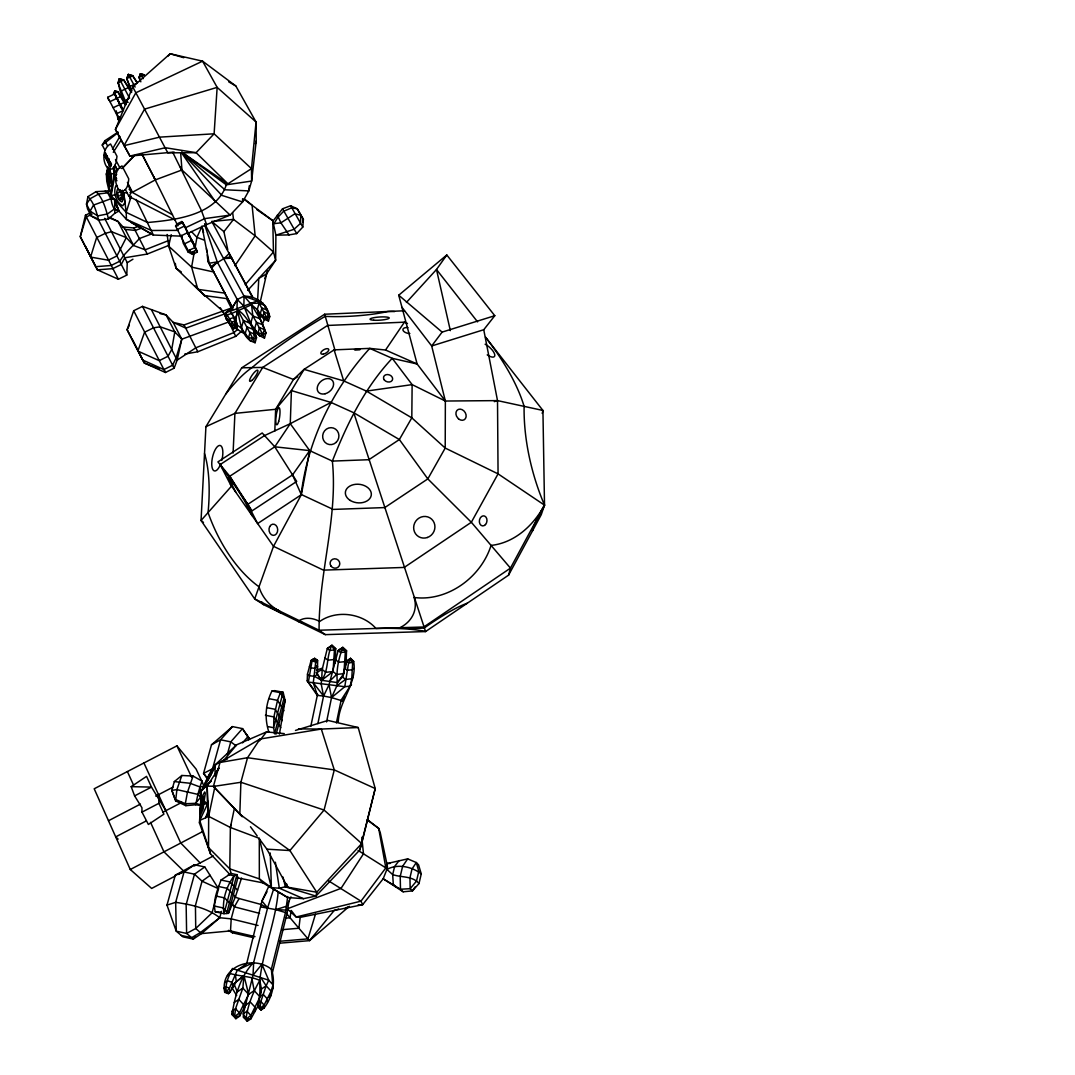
<?xml version="1.0" encoding="UTF-8"?>
<svg xmlns="http://www.w3.org/2000/svg" width="1075" height="1075" viewBox="0 0 1075 1075"><rect width="100%" height="100%" fill="white"/><g stroke="black" fill="none" stroke-linecap="round" stroke-linejoin="round"><path stroke-width="1.5" d="M401.969 307.316L431.68 345.962L445.359 401.029L445.211 448.06L427.823 478.899L384.783 507.575L333.169 509.416L301.134 494.446C307.826 440.051 332.968 388.787 369.76 348.381L385.549 350.02L417.127 363.982L445.359 401.029L497.51 400.612L542.929 410.448L544.514 505.143L541.236 514.723L508.583 575.138L425.579 631.562L325.322 634.64L263.563 604.634L254.681 598.936L201.052 520.475L205.916 426.681L241.741 367.798L324.65 314.236L404.482 310.769M229.808 874.405L210.431 853.725L199.466 822.953L200.971 796.857L199.963 786.954L201.952 781.068L193.057 776.056L181.836 775.478L174.325 781.592L171.852 790.38L175.628 800.915L185.841 805.659L195.731 804.758L200.676 805.457L201.012 791.254L215.04 764.93L236.594 744.8L266.519 731.914L284.257 733.62M200.689 804.987L195.784 803.307L185.317 803.737L175.144 799.262L171.852 790.38L176.891 789.614L197.894 794.385L207.421 804.207L208.657 816.355L208.537 847.57L210.431 853.725M242.601 198.673L242.574 201.966L230.144 215.094L206.588 224.554L187.816 233.436M105.054 156.937C106.949 155.311 105.095 150.607 104.611 155.364C106.25 152.368 104.678 154.719 105.202 156.507L105.968 156.789L105.027 156.869C108.548 151.696 105.914 161.868 106.089 157.729L104.866 154.881M105.417 156.923L105.444 155.109M234.431 808.172L230.373 827.468L229.781 868.855L231.112 873.464L236.89 874.687L237.817 878.047L228.411 913.36L223.99 913.683L215.269 911.802C212.514 901.119 217.432 890.033 221.033 880.035L231.112 873.464M338.249 722.239C338.934 700.389 357.518 683.902 353.675 661.447L350.517 658.397L346.513 661.286L342.455 676.954L337.348 682.598L336.905 685.729L331.543 697.594L326.558 721.943M200.689 805.215L200.971 796.871L197.894 794.385L199.963 786.954L203.914 786.242L201.952 781.068L201.885 782.587M204.855 225.427L217.258 261.91L237.252 299.522L236.984 308.673C240.236 319.786 240.182 333.008 250.314 340.815L255.084 342.737L256.522 337.725L243.864 306.053L244.065 296.149L204.586 223.707M317.891 723.596L323.562 696.036L321.156 683.754L321.64 680.3L317.421 674.28L317.636 660.641L314.652 658.424L311.065 660.534L307.477 674.146L307.195 680.824L313.107 688.591M335.185 663.073L335.669 648.789L331.947 645.336L327.284 648.561L322.191 669.443L321.64 680.3L337.348 682.598L343.892 673.649L345.33 652.028L342.804 647.419L338.141 650.644L329.031 684.748L323.562 696.036L317.3 695.418L307.195 680.824M346.016 665.17L346.526 650.872L342.804 647.419L338.141 650.644L340.52 652.512L345.33 652.028L346.526 650.872L342.804 647.419C338.517 658.397 336.045 670.8 337.348 682.598M195.731 804.758L197.894 794.385L210.781 780.867M114.797 213.253L114.676 199.547L110.806 198.794L93.525 205.083L90.098 211.17L91.147 215.968L98.645 220.187L108.494 218.991L114.797 213.253L118.962 211.076L126.474 219.448L153.389 235.035L182.051 236.177M252.155 515.704L244.751 501.219L229.754 476.265L252.034 510.867L296.713 481.425L274.77 446.797L262.206 432.983L217.916 461.901L229.754 476.265L274.77 446.797L290.263 423.684L291.419 390.574L304.077 369.37L334.097 349.872L369.76 348.381L392.227 358.324L417.127 363.982L398.731 295.208L446.797 254.977L494.782 315.701L483.75 329.729L431.68 345.962L442.107 332.108L494.782 315.701M274.81 431.021L275.643 409.293L293.475 379.462L304.077 369.37L343.691 380.899L366.4 391.098L411.806 417.839L445.211 448.06L498.061 473.86L544.514 505.143A20.64 1.102 -62.6 0 0 535.162 523.525A20.64 1.102 -62.6 0 0 532.703 530.526M128.18 102.286L124.848 102.595L117.968 91.805L114.756 90.999L114.676 93.028L119.325 103.2M91.16 212.46L85.463 215.228L80.276 236.661L97.422 269.838L118.384 279.245L126.769 275.119L127.267 262.73L104.678 218.306M316.614 662.617L316.735 659.714L313.013 659.19M233.087 453.045L234.914 413.378L262.703 367.422L327.539 325.456L404.428 322.164L407.479 323.494M130.747 91.59L123.733 79.926L117.793 82.775C137.748 128.503 114.568 88.808 119.365 78.744L123.733 79.926L131.607 92.517M200.998 791.334L211.13 781.189M258.712 1004.614L250.959 1018.777L247.29 1021.25L243.42 1017.084L243.313 1013.765L253.015 975.173L253.673 962.434L267.608 907.851L273.601 889.132M257.53 301.484L258.806 278.398L266.546 273.91L275.643 260.271L275.899 235.183L272.768 220.63L244.146 199.345M390.131 863.427L386.839 863.601L407.694 858.871L416.334 862.553L418.578 864.851L421.252 873.908L418.995 883.543L412.451 890.893L403.179 891.793L383.184 878.786L386.893 869.42L386.839 863.601L380.227 832.48L378.696 828.395L368.161 820.212M120.938 91.173L128.328 87.612M302.586 222.135L303.378 219.394L300.825 215.282L294.859 213.777L280.911 222.834L273.991 223.654L277.861 217.311L283.585 211.278L291.567 207.878L297.184 208.765L300.825 215.282L300.476 223.412L293.972 229.351L275.899 235.183L289.041 234.901L296.687 233.597L302.787 227.094L303.378 219.394L299.75 212.89L297.184 208.765L290.626 205.755L282.55 208.778L272.889 221.195M247.29 1021.25L245.973 1019.181C247.599 1005.488 253.015 992.279 259.814 980.346C262.985 950.488 275.509 921.933 278.197 891.78M310.809 726.283L317.3 695.418L313.295 682.773L315.701 661.998L314.652 658.424L311.065 660.534L315.701 661.998L317.636 660.641L314.652 658.424L311.965 661.474L308.364 682.087L344.779 686.71L350.168 686.105L351.498 684.708M106.949 158.751L107.137 156.681L106.653 160.014L108.521 158.616L107.178 158.63L107.137 156.681M107.5 156.654L107.016 160M249.239 185.881L248.782 190.907L242.574 201.966L221.88 195.395L181.688 152.542M113.399 167.767C115.657 181.621 106.412 196.053 114.34 209.034L118.962 211.076L114.676 199.547L110.806 198.794L107.728 192.815L105.135 191.135L96.024 191.646L87.935 196.644L86.484 204.075L87.545 208.886L91.147 215.968L96.307 218.077M126.742 78.771L128.328 74.43L132.709 75.613L137.345 82.936L132.668 75.922L128.328 74.43L126.742 78.771L131.634 91.16M336.394 722.897L341.151 700.094L350.168 686.105L351.753 678.755L352.667 662.469L350.517 658.397L346.513 661.286L348.569 662.885L352.667 662.469L353.675 661.447L350.517 658.397L348.569 662.885L344.779 686.71L331.543 697.594L323.562 696.036L313.295 682.773M174.163 152.072L129.914 156.063L115.415 129.443L132.749 86.914L170.159 53.75L202.57 61.154L235.842 86L256.065 122.039L256.226 140.946L251.631 181.057L248.782 190.907L224.957 189.778L181.809 152.422M227.443 975.589L229.822 973.439C239.671 976.342 250.072 976.194 259.814 980.346L261.413 989.04L257.772 1006.469L261.05 1010.03L264.208 1007.907C272.459 996.821 275.939 982.483 271.37 969.153C253.136 954.842 219.582 965.995 224.702 992.346L226.301 992.077L229.432 988.1L237.333 970.161L246.659 963.724L261.951 901.025L269.005 885.881M279.419 734.131L285.117 700.51L283.128 692.287L274.716 690.634L271.935 691.037C265.404 704.152 264.396 718.476 268.938 732.303M272.512 972.217L287.119 913.051L288.906 901.226L290.989 896.886M403.179 891.793L400.491 889.24L383.184 878.786L362.665 904.693L300.194 917.365L298.89 928.236L309.533 940.638L349.362 906.279M109.986 166.423L110.362 163.454C111.451 161.062 107.634 168.667 110.712 163.427L110.335 166.397M287.697 896.537L285.574 912.205L271.37 969.153L273.104 988.61M110.94 163.292L110.241 166.02L110.349 162.849M129.887 86.86L126.783 78.462L132.668 75.922M291.002 911.277L290.075 917.781L298.89 928.236L281.69 929.727M199.466 822.953L200.514 816.664M193.07 251.55L192.573 254.399L188.098 252.034L183.261 243.205L181.473 235.304M260.284 995.343L261.413 989.04L266.157 985.802L268.737 980.198L261.937 964.248L253.015 975.173M139.092 77.561L140.408 73.758L144.198 74.86L140.408 73.758L139.092 77.561L140.234 80.612M194.414 251.456L191.605 267.124L197.854 289.336L222.659 310.971L225.978 316.614M194.978 248.325L196.953 237.347L201.939 226.328L203.578 232.697M235.492 319.463L237.844 310.137C249.534 316.91 251.711 333.371 264.477 338.047L265.928 333.035L264.49 329.044L260.016 318.832L251.523 304.749L231.891 313.403L236.567 322.648L235.976 325.806L236.836 327.741L231.595 322.231L225.763 312.664L230.104 311.307L235.492 319.463L237.306 325.201L236.836 327.741L233.517 328.775L226.193 318.791L225.159 315.983L225.763 312.664L232.522 307.504L237.252 299.522L244.065 296.149C256.468 296.001 267.715 304.319 269.704 316.722L268.468 321.008L264.423 319.356L259.384 314.075L257.261 309.6L251.523 304.749L244.065 296.149L262.891 303.002M231.851 327.109L228.867 322.097L229.432 318.939L233.584 317.636L234.914 321.183L234.753 325.927L233.517 328.775L226.193 318.791L226.879 314.962L231.891 313.403M224.769 181.971L226.328 184.819C216.169 215.417 175.064 220.079 147.571 222.498L126.192 212.366L111.128 195.623L114.635 176.649L113.654 166.706M290.263 423.684L309.694 450.627L301.336 494.715L257.624 523.579L247.828 504.323L220.133 464.588L264.558 435.563L290.263 423.684L331.006 402.44L353.769 412.746L399.363 439.554L427.823 478.899L471.334 522.275L510.464 568.124L508.583 575.138M107.634 167.727L106.385 174.056L106.761 181.258L109.153 191.323M218.883 768.074L207.139 786.134L207.421 804.207L199.722 820.48L208.537 847.57L229.781 868.855L259.344 878.88L271.397 887.654L279.312 888.192L285.386 886.794L315.942 896.066L316.735 892.223L361.697 843.539L375.215 788.553L358.203 727.533L327.969 720.438L295.477 730.422M214.651 787.894L208.657 816.355L199.722 820.48M106.076 158.912L106.532 155.499M119.54 190.006L122.107 191.417C127.388 190.087 128.449 183.476 128.731 178.826L121.999 165.913C113.883 170.025 114.152 183.086 118.855 189.858C122.227 192.304 124.068 197.827 122.241 201.657L121.623 201.925C117.524 200.058 115.549 193.594 117.363 189.563L118.72 189.428M109.596 161.398C108.468 172.551 111.558 156.641 108.252 163.091M106.479 155.982C105.565 159.718 107.863 154.276 105.78 156.641L106.438 158.885M160.041 313.591L166.074 314.935L174.795 331.893L181.796 339.189L177.133 360.165L174.137 368.174L165.429 372.501L144.305 363.014L127.105 329.729L133.69 310.742L142.532 306.375L166.074 314.935L173.129 322.339L181.796 339.189L176.045 358.029L172.618 365.218L163.884 369.572L142.706 360.044L132.037 338.853M110.161 161.774L109.596 163.279L109.905 161.868L108.844 162.54L109.502 164.784M259.935 303.284L267.339 270.658M109.139 164.811L108.669 162.701M171.221 234.686L168.641 246.135L176.072 268.239L197.854 289.336L225.253 293.193M235.465 320.35L237.844 310.137L255.084 342.737M542.217 413.405L542.929 410.448L485.497 337.174A188.904 77.266 40.3 0 1 524.103 406.377A148.565 83.165 71.6 0 0 544.514 505.143L510.464 568.124L423.778 626.994L319.087 630.232L254.681 598.936L273.507 546.328L301.336 494.715L292.561 474.881L309.694 450.627L332.363 461.094L368.859 459.71L399.363 439.554L411.806 417.839L412.128 384.622L392.227 358.324C364.64 387.766 346.97 423.886 332.363 461.094C338.087 518.137 318.657 573.244 319.087 630.232L325.322 634.64M395.896 887.05L393.423 884.483M315.942 896.066L359.816 849.976L375.215 788.553L334.285 769.902L247.532 757.727L219.999 762.457L213.401 786.457L242.144 816.597M358.203 727.533L321.317 729.052L260.056 739.022L247.532 757.727L240.894 782.277L239.819 814.232L289.914 850.553L316.735 892.223L285.386 886.794L286.205 883.623M226.583 913.495L236.943 874.66L234.108 875.816C226.314 886.311 221.786 900.783 223.99 913.683L234.108 875.816L228.317 874.58M271.935 691.037L280.387 692.703L285.117 700.51L276.288 733.62L274.582 733.526L284.297 697.097M218.547 888.743L212.071 912.809L195.731 928.491L186.62 933.436L176.246 931.165L166.988 905.11L175.306 875.171L194.481 864.77L204.761 866.947L218.547 888.743L202.046 881.204L194.494 874.19L184.053 871.959L175.306 875.171M194.481 864.77L184.053 871.959L175.668 902.328L176.246 931.165L182.978 936.849L193.231 939.093L201.509 933.597L219.757 917.728L221.463 911.358M316.117 896.026L303.499 898.673L287.724 897.544L271.397 887.654L259.29 838.352L230.373 827.468L231.219 824.31M232.966 1011.387L232.025 1014.531L234.552 1016.614L239.443 1012.892L248.661 994.388L243.971 975.603L236.325 981.636L230.023 992.225L228.438 993.636L226.301 992.077C224.823 983.88 228.962 975.724 232.442 968.481L237.333 970.161L253.673 962.434C240.289 976.167 234.888 996.176 232.025 1014.531L235.895 1018.697L239.55 1016.224L246.645 1003.432M227.242 754.744L230.776 741.858L242.493 728.608L249.669 739.13M258.564 1003.553L257.772 1006.469L261.05 1010.03L262.26 1007.544M249.333 739.183L242.493 728.608L232.428 726.593L211.479 744.814L203.551 773.382L207.394 778.837M195.892 802.918L200.971 796.871M255.38 143.916L256.226 140.946M253.176 328.722L256.522 337.725L250.314 340.815L241.324 328.13L243.474 320.552L250.677 323.481L259.72 336.126L265.928 333.035L259.008 315.728M250.677 323.481L252.84 315.902L251.523 304.749M244.737 307.517L252.84 315.902L260.016 318.832L257.261 309.6L259.115 303.123L257.597 300.812L230.104 311.307L237.252 299.522L243.864 306.053M359.816 849.976L361.697 843.539L324.072 810.053L240.894 782.277L213.401 786.457L242.198 816.557M108.212 167.821L106.385 174.056L111.128 195.61L115.872 194.602M315.432 914.274L307.947 938.865L279.567 941.297M108.024 166.665L107.285 177.765L109.717 186.754L110.833 186.042L111.572 182.723L111.021 174.62A47.206 10.065 85.7 0 1 109.529 167.942M178.208 230.373L151.441 230.48L126.474 219.448L126.192 212.366L131.231 196.282M214.059 905.97L222.807 907.864L228.411 913.36L235.398 896.832L241.539 878.047M344.282 696.412L342.764 701.034L331.543 697.594L329.031 684.748M260.876 977.686L266.157 985.802L260.849 1001.497L259.935 1008.337L264.208 1007.907L264.141 1005.071L271.102 991.19L273.023 984.875L268.737 980.198L237.333 970.161M114.756 90.999L113.708 93.968L114.756 90.999L117.968 91.805M117.78 83.071L119.365 78.744L123.706 80.222M264.705 278.6L266.546 273.91M262.502 324.072L264.88 318.079M208.093 777.937L207.488 779.657L209.41 777.037M193.057 776.056L187.386 792.517L185.317 803.737L185.841 805.659M343.409 674.751L342.455 676.954L345.545 679.44L351.753 678.755L353.285 677.183M181.836 775.478L176.891 789.614L175.628 800.915M208.563 776.929C200.407 794.976 220.845 755.497 207.972 777.655M288.906 901.226L286.474 906.279L275.805 909.611L261.064 906.951M259.303 998.379L250.865 1015.458L245.973 1019.181L243.42 1017.084L245.933 1017.649M104.248 155.391L105.525 152.852M106.653 160.014L108.521 158.616M107.204 161.062C108.911 156.412 110.026 161.572 108.011 162.285C107.54 158.065 108.118 164.892 108.642 158.845M108.279 158.872C108.924 160.336 109.301 161.653 107.849 161.116M109.422 165.348L110.712 162.822M110.241 166.02L111.451 164.273L110.523 166.759M110.174 166.786L111.451 164.273M129.349 325.295L127.105 329.729L144.305 363.014L159.1 368.846M208.778 776.056L213.347 769.015L210.109 776.204M261.628 904.613L239.107 898.539L234.39 906.843L231.206 918.856L230.507 930.923L232.509 932.818L253.606 937.709M230.104 990.76L228.438 993.636L224.702 992.346M112.445 149.102L119.903 136.444M177.818 225.952L174.97 219.891L128.933 196.389L131.567 191.982L127.844 184.752M266.99 891.766L261.951 901.025L267.608 907.851L261.507 904.841M105.068 150.446L102.233 145.044L104.853 140.718L118.089 132.064M230.104 311.307L232.522 307.504L207.932 261.198L207.22 254.883M113.278 152.314L121.233 139.871M113.668 167.606L116.073 162.782L116.987 156.318L110.55 143.983C102.112 148.229 101.87 163.319 108.763 169.178L112.109 168.977L113.668 167.606L116.449 173.142M415.031 886.996L412.451 890.893L410.18 888.689L409.965 877.697L412.021 868.949L416.334 862.553L418.78 871.395L416.509 881.07L410.18 888.689L400.491 889.24L400.209 876.461L402.628 866.289L407.694 858.871M175.574 226.073L177.066 223.882L181.85 221.531L182.79 222.538L197.357 252.047L192.573 254.399L191.78 252.41L188.246 250.784L175.574 226.073L182.79 222.538L184.846 227.188L181.85 221.531M234.901 265.713L255.151 235.815L252.074 205.177L244.361 198.929M385.549 350.02L404.428 322.164M446.797 254.977L436.49 269.502L406.417 302.438M218.534 769.189L215.645 773.046L216.747 771.366A13.317 1.048 -57.4 0 1 218.883 768.235M399.134 860.564L394.632 866.437L392.684 874.58L393.329 884.9M227.752 249.628L223.922 231.662L233.517 219.394L232.684 212.917M259.599 740.756L266.519 731.914L268.925 732.25M215.121 776.257L215.04 764.93L224.111 760.025L236.594 744.8M85.503 246.39L95.715 266.681L111.115 265.485L119.648 261.306L123.612 255.487L139.508 238.502L152.086 233.772M245.234 284.714L273.48 251.98L272.768 220.63L256.885 209.652M242.587 742.838L247.734 736.899L248.742 739.869M231.568 486.088L201.052 520.475L203.484 522.437M119.325 121.663L117.981 119.043L119.862 116.947M116.718 174.325L114.635 176.649L116.92 180.721M232.428 726.593L220.563 739.788L211.479 744.814M167.982 56.128L170.159 53.75L183.731 57.701M195.381 936.742L193.231 939.093L186.62 933.436L186.15 904.599L194.494 874.19L204.761 866.947M247.653 290.398L275.643 260.271L273.48 251.98L255.151 235.815L233.517 219.394L211.802 221.477L252.894 297.399M188.098 252.034L190.087 249.964M115.401 204.048L118.962 211.076L114.34 209.034L107.46 213.965L97.731 215.873L90.098 211.17L86.484 204.075L90.246 198.66L98.752 193.957L107.728 192.815L109.999 190.503L105.135 191.135M353.581 668.448L352.318 669.738L347.198 670.276L344.632 668.247L345.908 666.97M350.611 660.856L351.619 659.848M346.244 660.184L344.752 661.676L338.746 662.294L335.776 659.942M229.432 253.243L224.017 258.578L210.848 266.506L233.047 309.13M342.938 650.173L344.134 649.018M335.413 658.102L333.882 659.566L327.862 660.184L324.932 657.846M329.514 681.281L336.623 674.428L343.892 673.649M335.669 648.789L334.459 649.945L329.635 650.415L327.284 648.561L331.947 645.336L335.669 648.789L333.29 648.319M105.78 156.641L106.842 155.969M108.844 162.54L109.542 161.882M105.377 156.856L106.882 155.472M108.091 162.768L109.959 161.371M225.535 982.55L227.497 980.776L232.173 982.389L232.899 987.549M224.111 988.221L225.696 986.796L229.432 988.1L230.023 992.225L226.301 992.077L224.111 988.221L225.562 990.021M233.947 983.773L243.971 975.603L242.843 988.086L237.333 991.876L233.947 983.773L236.325 981.636L235.465 975.388M184.698 354.092L197.8 351.753L235.721 336.354L241.862 330.952M237.75 329.286L234.041 332.538L195.878 347.776L177.133 360.165L151.414 309.681M231.3 308.068L224.567 313.954L185.867 328.157L173.129 322.339L184.067 324.932L231.3 308.068L226.489 298.568L204.263 295.571L195.26 285.937M102.233 145.044L117.874 132.736M258.054 925.468L231.206 918.856L219.757 917.728L200.353 932.576L191.592 937.696L181.312 935.438M336.905 685.729L345.545 679.44M210.162 875.319L202.046 881.204L195.435 905.473L195.731 928.491L201.509 933.597L230.507 930.923L255.003 936.634M307.477 674.146L308.821 675.584L314.491 676.377L317.421 674.28M234.242 1002.518L238.798 999.401L242.843 988.086L248.661 994.388L254.197 990.613L251.832 978.116M245.624 1005.058L250.206 1001.94L255.03 1007.168L255.138 1011.32L252.853 1012.865M268.817 997.089L271.196 995.49L271.102 991.19L266.157 985.802M119.795 195.61L123.786 192.936L127.025 192.68M158.509 794.667L158.925 803.307L163.911 814.165L148.39 824.471L141.994 812.136L141.927 807.701L134.603 795.89L131.19 786.658L146.549 776.365L151.481 787.102L165.873 810.684M247.828 504.323L292.561 474.881M483.75 329.729L497.51 400.612L498.061 473.86L471.334 522.275L404.2 567.439L323.4 570.126L273.507 546.328L230.467 484.543L233.262 482.715M297.681 376.734L293.475 379.462L262.703 367.422L241.741 367.798M288.006 908.845L286.017 910.108L275.805 909.611L287.119 913.051M127.267 262.73L132.951 259.209M344.914 908.657L347.762 906.937M113.372 93.794L117.632 91.644L125.587 105.256M113.708 93.968L115.012 93.189M219.999 762.457L260.056 739.022M125.049 100.795L128.463 98.873M316.063 672.843L322.191 669.443L325.738 672.318L333.035 671.539L336.623 674.428M175.185 876.058L151.656 888.434L130.29 869.514L94.197 788.781L176.918 745.848L196.093 769.068L202.234 782.116M178.127 874.499L184 871.408L163.964 851.843L150.527 822.348M194.266 866.007L213.293 855.996M130.29 869.514L202.611 831.566M146.281 820.924L115.71 836.887L118.129 839.118M163.091 812.136L181.796 802.367M134.603 795.89L151.481 787.102L131.19 786.658M108.494 820.749L140.422 804.1M155.741 796.118L172.941 787.155M141.994 812.136L158.925 803.307M253.673 334.93L257.678 332.941M180.909 235.949L188.152 232.388L192.707 242.775M184.873 243.689L192.116 240.128L197.357 252.047L195.233 248.513M188.246 250.784L195.462 247.237L185.478 228.384M191.78 252.41L196.564 250.058L190.665 238.905M177.483 229.445L184.712 225.911L189.308 236.339L187.386 232.724M91.966 214.248L86.188 217.069L80.276 236.661L97.422 269.838L112.767 268.656L121.287 264.477L124.781 257.785L147.262 254.049L168.909 245.342M107.661 97.314L114.676 93.942L123.423 110.456L116.382 113.856L107.661 97.314L108.709 99.988M110.04 101.614L117.068 98.228L119.432 103.482M113.251 107.702L120.306 104.315L122.657 109.556M185.747 227.604L204.801 218.601L230.144 215.094L181.957 169.971L180.398 167.082M116.987 98.121L121.072 96.589M127.24 102.219L124.377 102.367L119.903 104.477L122.899 109.973M205.916 426.681L234.914 413.378L275.643 409.293L291.419 390.574L331.006 402.44M107.54 158.616L108.347 158.28M168.547 240.572L145.206 249.79L133.569 245.53L126.312 237.602L117.981 221.396L109.462 217.298M137.345 82.936L129.941 86.497L131.688 90.77M358.083 850.419L385.831 867.874L386.893 869.42C397.656 863.48 412.115 866.665 421.252 873.908M144.198 74.86L139.145 77.293L140.852 81.834M141.631 228.128L135.316 230.426L125.278 229.418L117.981 221.396L109.086 217.755M181.89 152.301L226.328 184.819L251.469 168.654L256.065 122.039L217.15 87.371L202.57 61.154L135.826 92.786L115.415 129.443L129.914 156.063L165.335 147.718L196.093 152.69L228.263 184.121L181.903 152.26M122.725 226.946L133.932 227.981L138.648 226.301M316.493 670.088L322.554 668.112M494.352 401.633L497.51 400.612M166.988 905.11L175.668 902.328C191.256 904.707 206.897 907.797 219.757 917.728M338.665 909.033L334.191 910.471L309.533 940.638L279.608 943.205M181.796 339.189L228.787 321.936L235.721 336.354M224.111 760.025L227.242 759.098M136.968 225.266L135.746 225.548L139.79 226.476M226.328 184.819L251.631 181.057L251.469 168.654L214.113 133.797L159.624 137.143L123.947 145.676L144.574 109.126L217.15 87.371L214.113 133.797L196.093 152.69L167.781 152.838L132.749 86.914M311.065 660.534L313.9 660.117M366.4 391.098L412.128 384.622L445.359 401.029M285.735 918.157L290.075 917.781L286.138 913.051M129.994 192.438L132.494 192.25L155.311 179.888L181.957 169.971L180.667 152.878M359.776 349.241L354.495 349.684L359.843 349.805M110.846 173.854L113.816 173.72L114.635 176.649L116.664 178.423M358.136 904.881L362.665 904.693L360.972 901.159L328.439 880.774M250.73 303.432L259.115 303.123L265.229 305.636L269.704 316.722L264.423 319.356L257.261 309.6M108.535 161.089L108.615 159.517M298.474 728.904L321.317 729.052L334.285 769.902L324.072 810.053L289.914 850.553L266.896 849.169L259.156 838.621M174.325 781.592L189.979 783.245L199.963 786.954M214.987 786.295L207.139 786.134L208.657 816.355L230.373 827.468M215.269 911.802L220.792 912.245M300.194 917.365L296.203 917.002L287.267 908.832L341.057 888.34L363.484 853.805L361.791 837.317M274.77 446.797L309.694 450.627M274.568 733.432L276.288 733.62M202.597 803.468L207.421 804.207M339.351 649.488L341.743 649.945M344.134 650.402L346.526 650.872M236.93 877.778L262.811 882.817L287.724 897.544M269.019 698.683L277.511 700.363L283.921 710.75M266.613 707.619L275.119 709.298L282.241 720.653M265.404 715.265L273.897 716.944L280.763 727.708M268.011 726.606L273.655 727.735L274.582 733.526M221.033 880.035L229.754 881.903L237.588 890.14M218.427 886.472L227.174 888.34L235.398 896.832M215.86 896.039L224.608 897.907L232.106 905.459M214.032 272.056L191.605 267.124L168.641 246.135L167.149 234.471M259.532 913.36L234.39 906.843L231.918 902.946M204.263 295.571L207.435 296.619M234.78 896.98L239.107 898.539M204.169 240.115L196.953 237.347L191.337 231.488M259.72 334.097L256.75 332.887L254.681 328.56L256.482 322.272L252.84 315.902M262.434 315.324L259.384 314.075L260.016 318.832M303.499 898.673L279.312 888.192L275.375 862.231M281.22 613.22L269.462 606.69L279.608 611.043A30.409 22.252 45.8 0 1 259.021 586.802A123.746 73.839 74.3 0 1 208.066 512.573A104.517 37.679 -78.2 0 0 204.519 453.623M118.922 211.049L114.676 199.547M226.193 318.791L229.056 320.283M108.79 161.008L108.373 162.258L107.554 161.035M314.491 676.377L321.64 680.3L333.035 671.539L334.459 649.945L331.947 645.336C326.074 656.247 329.138 670.007 321.64 680.3L316.991 674.079M131.567 191.982L172.47 214.798M131.123 222.512L153.389 235.035L136.082 199.453M228.653 81.794L235.842 86M228.438 930.372L232.509 932.818M234.014 327.405L243.837 333.371M105.081 155.123L105.484 153.497M181.366 272.015L176.072 268.239L175.306 263.375M367.126 819.902L378.696 828.395L385.831 867.874L360.972 901.159L296.203 917.002L291.217 910.458M236.097 324.247L241.324 328.13M235.909 745.674L230.776 741.858L220.563 739.788L212.568 768.759L203.551 773.382L207.287 777.937M107.728 192.815L111.128 195.61M211.802 221.477L223.922 231.662M96.024 191.646C103.267 198.579 105.982 209.491 108.494 218.991M398.731 295.208L442.107 332.108M87.935 196.644C94.089 202.691 96.441 212.003 98.645 220.187M129.134 189.321L132.494 192.25L127.414 182.387M386.893 869.42L392.684 874.58C401.432 877.764 412.491 875.614 418.995 883.543M200.125 862.916L180.761 843.028L143.929 762.981M316.493 665.532L317.609 666.702L315.19 668.422L310.514 667.763L309.398 666.581M254.197 990.613L260.016 996.915M262.811 882.817L259.344 878.88L259.29 838.352M233.907 484.368L228.209 477.488L235.855 492.296M116.382 113.856L120.104 118.452M264.732 306.899L267.339 310.124M477.582 321.882L436.49 269.502L450.344 330.63M277.363 215.121L280.911 222.834L289.041 234.901M315.069 691.185L318.025 695.068M250.462 826.742L257.221 835.974M181.487 152.69L215.618 202.06M261.682 601.893L263.563 604.634M235.895 1018.697L231.904 1011.212L235.559 1008.726L238.798 999.401L243.635 1004.614L243.77 1008.78M296.687 233.597L282.55 208.778M140.408 73.758L143.19 78.663M128.328 74.43L135.101 87.075M246.753 734.695L249.239 738.646M302.787 227.094L290.626 205.755M119.365 78.744L129.591 98.242M231.662 987.307L236.675 995.531M225.159 315.983L228.303 321.237M220.281 307.759L222.727 312.019M259.115 303.123L268.468 321.008M133.932 227.981L147.262 254.049M122.268 190.221L123.786 192.936L126.192 212.366M184.067 324.932L197.8 351.753M266.896 849.169L287.764 887.386L286.85 884.174M228.747 252.571L252.544 297.587M117.712 100.418L119.258 103.348M122.604 109.663L120.024 104.799L121.596 108.306M119.809 105.095L121.354 108.011M194.051 245.826L197.357 252.047M115.482 159.517L120.104 168.224M104.853 140.718L107.527 145.757M118.384 279.245L85.463 215.228M153.806 177.026L174.97 219.891M172.833 152.462L201.361 210.404L206.588 224.554M105.162 152.865L105.713 154.813L105.162 154.249M106.129 156.627L106.519 157.38M109.207 162.527L109.596 163.279M220.133 464.588L230.467 484.543M125.399 189.563L128.933 196.389M125.278 229.418L133.569 245.53M126.769 275.119L97.852 218.695M142.532 306.375L174.137 368.174L173.559 366.938M133.69 310.742L165.429 372.501L165.012 371.184M207.932 261.198L211.211 267.756M247.371 337.563L245.288 333.237L247.075 326.948L253.042 329.367L255.124 333.707M262.139 317.058L260.378 313.349L261.924 307.988L266.976 310.07L268.723 313.779M264.49 329.044L262.421 324.69L256.482 322.272L264.477 338.047M117.108 99.652L114.676 93.942L116.933 98.967M176.918 745.848L191.699 777.373M127.388 771.568L133.596 785.18M212.837 270.887L211.668 268.078L217.258 261.91L209.208 263.214L201.939 226.328M228.8 322.433L229.795 324.838M232.993 260.943L231.891 258.108L224.017 258.578L231.071 256.535L231.353 257.812M353.769 412.746L425.579 631.562A49.584 7.35 -0.7 0 0 375.968 628.472A38.001 30.745 9.3 0 0 319.718 621.471A24.752 18.006 44.3 0 0 299.293 620.611A36.375 1.424 26.6 0 1 297.614 621.189M334.097 349.872L343.691 380.899M335.078 350.544L324.65 314.236M129.511 195.758L130.384 198.956A10.374 4.313 76.7 0 0 130.492 196.429M236.943 874.66L237.817 878.047M282.967 877.025L285.386 886.794M386.812 864.045L387.524 867.202M116.248 110.833L117.981 119.043M206.508 248.567L206.857 251.725M270.255 853.012L271.397 887.654M259.371 1000.637L259.277 997.076L263.214 994.402L267.312 998.863L267.393 1002.411M259.814 980.346L259.989 995.262M119.742 189.63A48.966 19.216 69.8 0 0 123.907 194.803L124.888 202.584L122.738 205.809C116.127 202.785 112.956 192.344 115.858 185.827L116.852 185.384A48.966 19.216 69.8 0 0 117.43 186.257M544.514 505.143A89.547 67.12 -82.7 0 1 491.073 545.401A66.287 55.255 -44.1 0 1 414.077 597.458A34.01 27.91 8.4 0 1 399.846 627.733A26.069 3.991 -0.8 0 0 424.195 628.028A53.495 8.197 -35 0 1 467.235 603.25M225.858 393.92A54.57 13.518 -54.7 0 1 252.061 367.61A108.266 17.966 -31.7 0 1 325.188 316.332A47.031 7.512 -3.8 0 0 387.793 311.495A33.916 19.914 2.6 0 1 394.485 311.589M409.83 333.505A5.402 2.808 12.5 0 1 402.977 330.186A5.402 2.808 12.5 0 1 407.976 327.633M220.778 463.621A13.021 4.878 -77.4 0 1 211.909 466.362A13.021 4.878 -77.4 0 1 218.373 445.87A13.021 4.878 -77.4 0 1 221.786 460.422M485.121 344.242A9.675 3.722 41.4 0 1 494.742 354.616A9.675 3.722 41.4 0 1 487.217 354.898M221.087 761.664A11.785 2.311 -70 0 1 221.302 761.826M108.011 173.895C111.115 201.374 111.84 157.393 108.011 173.895M108.441 174.647C110.47 193.419 111.263 163.508 108.441 174.647M109.623 178.786L109.932 180.345L109.623 178.786M202.234 806.022L201.724 808.158L202.234 806.022M273.897 716.944L273.655 727.735L283.128 692.287L280.387 692.703L277.511 700.363L273.897 716.944M117.632 192.627C121.085 211.197 125.197 188.407 117.632 192.627M203.753 800.069L201.67 808.427L201.858 803.321L203.511 798.523L203.753 800.069M204.277 798.564L203.269 805.538L201.267 810.631L201.536 803.253L203.914 796.32L204.277 798.564M200.058 808.924L200.447 815.038L203.121 809.126A55.967 7.874 -80 0 1 205.298 793.619L204.72 791.926L202.893 795.097L200.058 808.924M120.709 197.437L121.596 199.238L120.709 197.437M215.47 765.131L214.906 767.201A54.288 4.421 -61.9 0 0 209.37 777.816C196.201 800.862 211.748 766.784 215.47 765.131M235.559 1008.726L234.552 1016.614L239.55 1016.224L239.443 1012.892L235.559 1008.726M174.795 331.893L171.718 349.496L168.009 356.268L159.208 360.649L137.855 351.068L144.574 332.229L153.47 327.835L160.162 326.8L174.795 331.893M231.595 322.231L231.125 324.771L234.753 325.927L237.306 325.201L234.914 321.183L231.595 322.231M207.636 779.321L208.765 777.359L207.636 779.321M250.072 332.309L248.634 337.348L253.445 339.001L254.869 334.244L250.072 332.309M268.307 313.752L267.137 317.824L263.012 316.373L264.262 312.086L268.307 313.752M259.505 327.62L258.054 332.659L262.864 334.298L264.275 329.555L259.505 327.62M96.602 237.615L90.555 257.073L108.266 260.19L116.893 255.957L126.312 237.602L111.518 231.689L105.323 233.356L96.602 237.615M208.107 810.967L205.661 817.726A11.892 2.513 -74.6 0 0 208.295 812.861A25.451 0.914 87.7 0 0 207.892 801.197L208.107 810.967M134.281 155.727L121.999 168.52L134.281 155.727M264.141 1005.071L259.935 1008.337L257.691 1003.633L260.849 1001.497L264.141 1005.071M246.995 1011.279L243.313 1013.765L245.973 1019.181L250.959 1018.777L250.865 1015.458L246.995 1011.279M458.474 418.807L456.593 416.347A5.98 4.69 55.6 0 1 460.14 409.118A5.98 4.69 55.6 0 1 466.093 416.885A5.98 4.69 55.6 0 1 458.474 418.807M155.311 179.888L142.034 154.236L155.311 179.888M117.444 170.32L115.025 165.496L117.444 170.32M278.694 421.427A8.667 1.814 -82.4 0 0 279.191 407.748A8.667 1.814 -82.4 0 0 275.791 419.653A8.667 1.814 -82.4 0 0 278.694 421.427M427.366 537.5A10.965 10.495 -56.8 0 0 431.586 519.091A10.965 10.495 -56.8 0 0 413.942 525.191A10.965 10.495 -56.8 0 0 427.366 537.5M323.266 354.132A4.434 1.989 -29.5 0 0 328.762 349.482A4.434 1.989 -29.5 0 0 322.392 350.692A4.434 1.989 -29.5 0 0 323.266 354.132M336.112 442.403A8.519 8.089 -72.8 0 0 333.438 428.052A8.519 8.089 -72.8 0 0 322.796 438.009A8.519 8.089 -72.8 0 0 336.112 442.403M325.067 393.786A9.111 6.665 -39.5 0 0 332.659 380.819A9.111 6.665 -39.5 0 0 318.455 384.312A9.111 6.665 -39.5 0 0 325.067 393.786M384.272 379.892A4.676 3.642 18.3 0 0 392.2 380.416A4.676 3.642 18.3 0 0 387.766 374.543A4.676 3.642 18.3 0 0 384.272 379.892M269.664 526.616A5.63 4.367 86.9 0 0 273.171 535.363A5.63 4.367 86.9 0 0 277.216 527.288A5.63 4.367 86.9 0 0 269.664 526.616M485.483 524.587A5.066 3.789 -80.7 0 0 484.65 516.067A5.066 3.789 -80.7 0 0 479.369 521.98A5.066 3.789 -80.7 0 0 485.483 524.587M350.289 500.466A13.034 9.299 5.9 0 0 371.211 495.562A13.034 9.299 5.9 0 0 353.554 484.65A13.034 9.299 5.9 0 0 350.289 500.466M252.101 380.227A6.813 1.68 -54.4 0 0 257.946 370.579A6.813 1.68 -54.4 0 0 251.268 376.492A6.813 1.68 -54.4 0 0 252.101 380.227M330.912 565.987A4.905 4.676 24.2 0 0 339.31 565.719A4.905 4.676 24.2 0 0 334.607 558.785A4.905 4.676 24.2 0 0 330.912 565.987M373.764 320.216A9.621 1.586 -3.7 0 0 389.137 318.213A9.621 1.586 -3.7 0 0 375.968 317.353A9.621 1.586 -3.7 0 0 373.764 320.216"/></g></svg>
